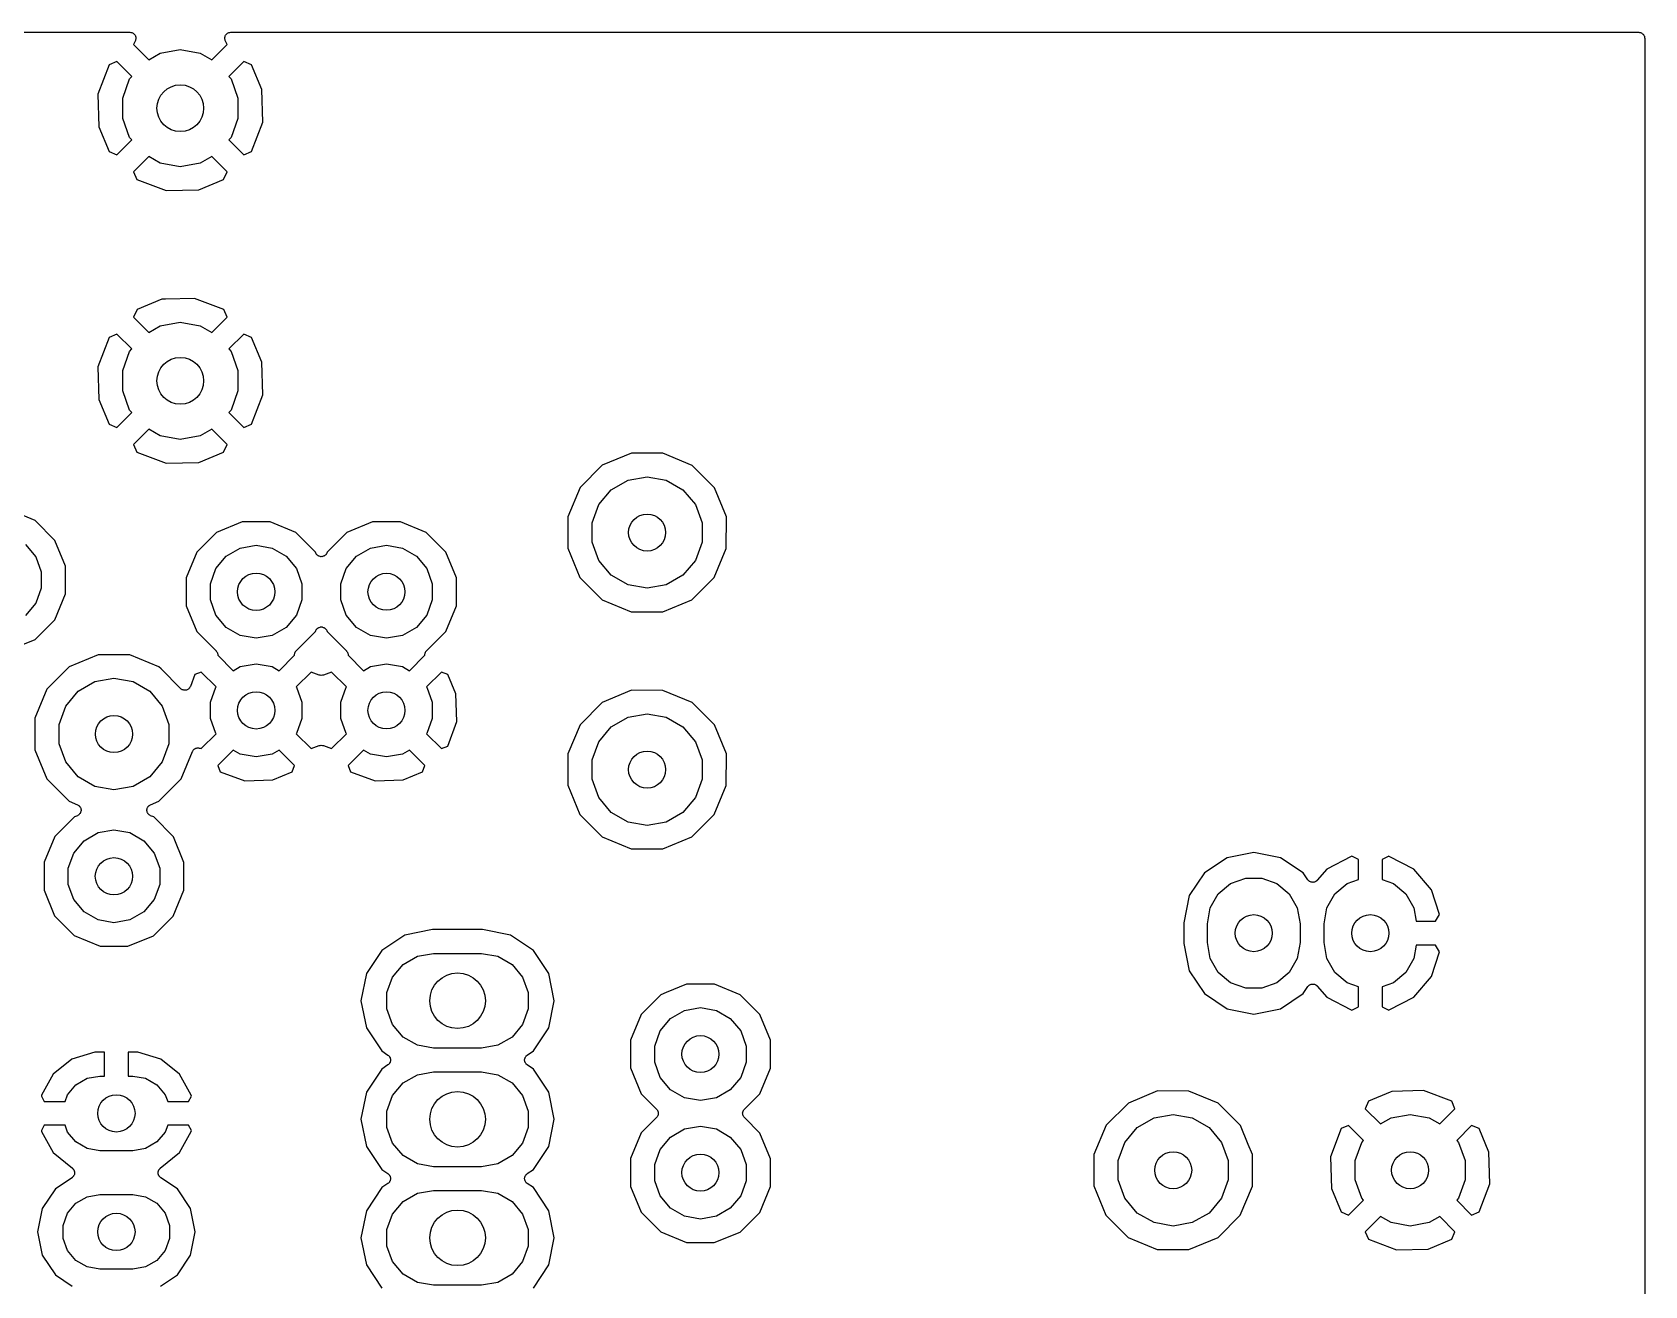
# Model space of a CAD drawing. Extents: x 74 to 224, y -146 to -46.
# Drawn here: x 138.33 to 172.9, y -123.84 to -96.98 of the extents above; entities that cross this region are included whole.
import ezdxf

# ---------------------------------------------------------------- set-up
doc = ezdxf.new("R2010")
doc.units = 0
doc.header["$MEASUREMENT"] = 0
doc.layers.add('BLACK', color=7, linetype='CONTINUOUS')

msp = doc.modelspace()

# ---------------------------------------------------------------- linework, layer by layer
at = {"layer": 'Black'}
for p, q in [((74.37, -96.976), (140.423, -96.976)), ((140.423, -96.976), (140.439, -96.9787)), ((140.439, -96.9787), (140.454, -96.9797)), ((140.454, -96.9797), (140.46, -96.9825)), ((140.46, -96.9825), (140.467, -96.9837)), ((140.467, -96.9837), (140.48, -96.9913)), ((140.48, -96.9913), (140.494, -96.9975)), ((140.494, -96.9975), (140.499, -97.0023)), ((140.499, -97.0023), (140.505, -97.0057)), ((140.505, -97.0057), (140.515, -97.0174)), ((140.515, -97.0174), (140.526, -97.028)), ((140.526, -97.028), (140.529, -97.0342)), ((140.529, -97.0342), (140.533, -97.0395)), ((140.533, -97.0395), (140.539, -97.0539)), ((140.539, -97.0539), (140.545, -97.0676)), ((140.543, -97.1394), (140.54, -97.1543)), ((140.549, -97.1251), (140.543, -97.1394)), ((140.545, -97.0676), (140.546, -97.0745)), ((140.546, -97.0745), (140.549, -97.0809)), ((140.549, -97.0809), (140.549, -97.0962)), ((140.549, -97.0962), (140.55, -97.1114)), ((140.55, -97.1114), (140.549, -97.1181)), ((140.549, -97.1181), (140.549, -97.1251)), ((142.457, -97.1114), (142.458, -97.0962)), ((142.458, -97.1181), (142.457, -97.1114)), ((142.458, -97.0809), (142.461, -97.0745)), ((142.458, -97.0962), (142.458, -97.0809)), ((142.458, -97.1251), (142.458, -97.1181)), ((142.463, -97.1394), (142.458, -97.1251)), ((142.461, -97.0676), (142.468, -97.0539)), ((142.461, -97.0745), (142.461, -97.0676)), ((142.467, -97.1543), (142.463, -97.1394)), ((142.468, -97.0539), (142.473, -97.0395)), ((142.473, -97.0395), (142.478, -97.0342)), ((142.478, -97.0342), (142.481, -97.028)), ((142.481, -97.028), (142.492, -97.0174)), ((142.492, -97.0174), (142.502, -97.0057)), ((142.502, -97.0057), (142.508, -97.0023)), ((142.508, -97.0023), (142.513, -96.9975)), ((142.513, -96.9975), (142.527, -96.9913)), ((142.527, -96.9913), (142.54, -96.9837)), ((142.54, -96.9837), (142.547, -96.9825)), ((142.547, -96.9825), (142.553, -96.9797)), ((142.553, -96.9797), (142.568, -96.9787)), ((142.568, -96.9787), (142.583, -96.976)), ((142.583, -96.976), (172.772, -96.976)), ((172.772, -96.976), (172.783, -96.9779)), ((172.783, -96.9779), (172.794, -96.9779)), ((172.794, -96.9779), (172.804, -96.9817)), ((172.804, -96.9817), (172.815, -96.9837)), ((172.815, -96.9837), (172.825, -96.9892)), ((172.825, -96.9892), (172.835, -96.993)), ((172.835, -96.993), (172.844, -97.0002)), ((172.844, -97.0002), (172.854, -97.0057)), ((172.854, -97.0057), (172.861, -97.0142)), ((172.861, -97.0142), (172.869, -97.0214)), ((172.869, -97.0214), (172.875, -97.031)), ((172.875, -97.031), (172.882, -97.0395)), ((172.882, -97.0395), (172.886, -97.0499)), ((172.886, -97.0499), (172.891, -97.0596)), ((172.891, -97.0596), (172.893, -97.0705)), ((172.893, -97.0705), (172.897, -97.0809)), ((172.897, -97.0809), (172.897, -97.0921)), ((172.897, -97.0921), (172.899, -97.103)), ((172.899, -97.103), (172.899, -145.467)), ((140.54, -97.1543), (140.501, -97.2414)), ((140.501, -97.2414), (140.827, -97.5669)), ((140.827, -97.5669), (141.074, -97.424)), ((141.074, -97.424), (141.503, -97.3483)), ((141.503, -97.3483), (141.932, -97.424)), ((141.932, -97.424), (142.18, -97.5669)), ((142.18, -97.5669), (142.506, -97.2414)), ((142.506, -97.2414), (142.467, -97.1543)), ((139.977, -97.6734), (139.737, -98.3005)), ((140.142, -97.6006), (139.977, -97.6734)), ((140.463, -97.9212), (140.142, -97.6006)), ((142.865, -97.6006), (142.544, -97.9212)), ((143.031, -97.6742), (142.865, -97.6006)), ((143.251, -98.2043), (143.031, -97.6742)), ((140.268, -98.385), (140.417, -97.9756)), ((140.417, -97.9756), (140.463, -97.9212)), ((142.544, -97.9212), (142.59, -97.9756)), ((142.59, -97.9756), (142.739, -98.385)), ((139.737, -98.3005), (139.756, -99.0013)), ((140.268, -98.8206), (140.268, -98.385)), ((142.739, -98.385), (142.739, -98.8206)), ((143.27, -98.9051), (143.251, -98.2043)), ((140.417, -99.23), (140.268, -98.8206)), ((142.739, -98.8206), (142.59, -99.23)), ((139.756, -99.0013), (139.975, -99.5314)), ((143.03, -99.5322), (143.27, -98.9051)), ((139.975, -99.5314), (140.142, -99.605)), ((140.142, -99.605), (140.463, -99.2844)), ((140.463, -99.2844), (140.417, -99.23)), ((142.59, -99.23), (142.544, -99.2844)), ((142.544, -99.2844), (142.865, -99.605)), ((142.865, -99.605), (143.03, -99.5322)), ((140.827, -99.6387), (140.501, -99.9642)), ((141.074, -99.7816), (140.827, -99.6387)), ((141.503, -99.8573), (141.074, -99.7816)), ((141.932, -99.7816), (141.503, -99.8573)), ((142.18, -99.6387), (141.932, -99.7816)), ((142.506, -99.9642), (142.18, -99.6387)), ((140.501, -99.9642), (140.574, -100.129)), ((140.574, -100.129), (141.201, -100.369)), ((141.902, -100.35), (142.432, -100.131)), ((142.432, -100.131), (142.506, -99.9642)), ((141.201, -100.369), (141.902, -100.35)), ((140.575, -102.917), (140.501, -103.083)), ((141.105, -102.697), (140.575, -102.917)), ((141.183, -102.695), (141.105, -102.697)), ((141.806, -102.678), (141.183, -102.695)), ((142.433, -102.919), (141.806, -102.678)), ((142.506, -103.083), (142.433, -102.919)), ((140.501, -103.083), (140.827, -103.409)), ((140.827, -103.409), (141.074, -103.266)), ((141.074, -103.266), (141.503, -103.19)), ((141.503, -103.19), (141.932, -103.266)), ((141.932, -103.266), (142.18, -103.409)), ((142.18, -103.409), (142.506, -103.083)), ((139.977, -103.515), (139.737, -104.143)), ((140.142, -103.443), (139.977, -103.515)), ((140.463, -103.763), (140.142, -103.443)), ((142.865, -103.443), (142.544, -103.763)), ((143.031, -103.516), (142.865, -103.443)), ((143.251, -104.046), (143.031, -103.516)), ((140.268, -104.227), (140.417, -103.818)), ((140.417, -103.818), (140.463, -103.763)), ((142.544, -103.763), (142.59, -103.818)), ((142.59, -103.818), (142.739, -104.227)), ((143.27, -104.747), (143.251, -104.046)), ((139.737, -104.143), (139.756, -104.843)), ((140.268, -104.663), (140.268, -104.227)), ((142.739, -104.227), (142.739, -104.663)), ((140.417, -105.072), (140.268, -104.663)), ((142.739, -104.663), (142.59, -105.072)), ((143.03, -105.374), (143.27, -104.747)), ((139.756, -104.843), (139.975, -105.373)), ((140.463, -105.126), (140.417, -105.072)), ((142.59, -105.072), (142.544, -105.126)), ((139.975, -105.373), (140.142, -105.447)), ((140.142, -105.447), (140.463, -105.126)), ((142.544, -105.126), (142.865, -105.447)), ((142.865, -105.447), (143.03, -105.374)), ((140.827, -105.481), (140.501, -105.806)), ((141.074, -105.624), (140.827, -105.481)), ((141.503, -105.699), (141.074, -105.624)), ((141.932, -105.624), (141.503, -105.699)), ((142.18, -105.481), (141.932, -105.624)), ((142.506, -105.806), (142.18, -105.481)), ((140.501, -105.806), (140.574, -105.971)), ((140.574, -105.971), (141.201, -106.211)), ((141.902, -106.192), (142.432, -105.973)), ((142.432, -105.973), (142.506, -105.806)), ((151.175, -105.997), (150.55, -106.255)), ((151.85, -105.998), (151.175, -105.997)), ((152.474, -106.257), (151.85, -105.998)), ((141.201, -106.211), (141.902, -106.192)), ((150.55, -106.255), (150.072, -106.733)), ((152.952, -106.735), (152.474, -106.257)), ((150.072, -106.733), (149.813, -107.357)), ((150.476, -107.098), (150.743, -106.78)), ((150.743, -106.78), (151.102, -106.573)), ((151.102, -106.573), (151.511, -106.501)), ((151.511, -106.501), (151.92, -106.573)), ((151.92, -106.573), (152.279, -106.78)), ((152.279, -106.78), (152.546, -107.098)), ((153.21, -107.36), (152.952, -106.735)), ((150.334, -107.488), (150.476, -107.098)), ((152.546, -107.098), (152.688, -107.488)), ((138.392, -107.441), (137.841, -107.212)), ((138.814, -107.863), (138.392, -107.441)), ((142.832, -107.466), (142.28, -107.693)), ((142.836, -107.466), (142.832, -107.466)), ((143.429, -107.466), (142.836, -107.466)), ((143.98, -107.695), (143.429, -107.466)), ((145.626, -107.466), (145.074, -107.693)), ((146.223, -107.466), (145.626, -107.466)), ((146.774, -107.695), (146.223, -107.466)), ((149.813, -107.357), (149.812, -108.032)), ((150.334, -107.904), (150.334, -107.488)), ((152.688, -107.488), (152.688, -107.904)), ((153.209, -108.035), (153.21, -107.36)), ((142.28, -107.693), (141.858, -108.115)), ((144.402, -108.117), (143.98, -107.695)), ((145.074, -107.693), (144.652, -108.115)), ((147.196, -108.117), (146.774, -107.695)), ((138.181, -107.949), (138.404, -108.214)), ((139.041, -108.415), (138.814, -107.863)), ((141.858, -108.115), (141.629, -108.666)), ((142.266, -108.468), (142.489, -108.203)), ((142.489, -108.203), (142.788, -108.03)), ((142.788, -108.03), (143.129, -107.97)), ((143.129, -107.97), (143.47, -108.03)), ((143.47, -108.03), (143.769, -108.203)), ((143.769, -108.203), (143.992, -108.468)), ((144.409, -108.135), (144.402, -108.117)), ((144.418, -108.149), (144.409, -108.135)), ((144.425, -108.164), (144.418, -108.149)), ((144.43, -108.168), (144.425, -108.164)), ((144.433, -108.172), (144.43, -108.168)), ((144.446, -108.182), (144.433, -108.172)), ((144.458, -108.194), (144.446, -108.182)), ((144.463, -108.196), (144.458, -108.194)), ((144.468, -108.199), (144.463, -108.196)), ((144.483, -108.204), (144.468, -108.199)), ((144.499, -108.211), (144.483, -108.204)), ((144.569, -108.204), (144.554, -108.211)), ((144.585, -108.199), (144.569, -108.204)), ((144.589, -108.196), (144.585, -108.199)), ((144.594, -108.194), (144.589, -108.196)), ((144.607, -108.183), (144.594, -108.194)), ((144.62, -108.172), (144.607, -108.183)), ((144.623, -108.168), (144.62, -108.172)), ((144.627, -108.164), (144.623, -108.168)), ((144.635, -108.149), (144.627, -108.164)), ((144.644, -108.135), (144.635, -108.149)), ((144.652, -108.115), (144.644, -108.135)), ((145.06, -108.468), (145.283, -108.203)), ((145.283, -108.203), (145.582, -108.03)), ((145.582, -108.03), (145.923, -107.97)), ((145.923, -107.97), (146.264, -108.03)), ((146.264, -108.03), (146.563, -108.203)), ((146.563, -108.203), (146.786, -108.468)), ((147.423, -108.669), (147.196, -108.117)), ((149.812, -108.032), (150.07, -108.657)), ((150.476, -108.294), (150.334, -107.904)), ((152.688, -107.904), (152.546, -108.294)), ((152.95, -108.659), (153.209, -108.035)), ((138.404, -108.214), (138.522, -108.539)), ((138.522, -108.539), (138.522, -108.885)), ((139.041, -109.012), (139.041, -108.415)), ((142.148, -108.793), (142.266, -108.468)), ((143.992, -108.468), (144.11, -108.793)), ((144.504, -108.211), (144.499, -108.211)), ((144.51, -108.213), (144.504, -108.211)), ((144.526, -108.212), (144.51, -108.213)), ((144.543, -108.213), (144.526, -108.212)), ((144.548, -108.211), (144.543, -108.213)), ((144.554, -108.211), (144.548, -108.211)), ((144.942, -108.793), (145.06, -108.468)), ((146.786, -108.468), (146.904, -108.793)), ((150.743, -108.612), (150.476, -108.294)), ((152.546, -108.294), (152.279, -108.612)), ((138.522, -108.885), (138.404, -109.21)), ((141.629, -108.666), (141.629, -109.263)), ((142.148, -109.139), (142.148, -108.793)), ((144.11, -108.793), (144.11, -109.139)), ((144.942, -109.139), (144.942, -108.793)), ((146.904, -108.793), (146.904, -109.139)), ((147.423, -109.266), (147.423, -108.669)), ((150.07, -108.657), (150.548, -109.135)), ((151.102, -108.819), (150.743, -108.612)), ((151.511, -108.891), (151.102, -108.819)), ((151.92, -108.819), (151.511, -108.891)), ((152.279, -108.612), (151.92, -108.819)), ((152.472, -109.137), (152.95, -108.659)), ((138.404, -109.21), (138.181, -109.475)), ((138.812, -109.563), (139.041, -109.012)), ((142.266, -109.464), (142.148, -109.139)), ((144.11, -109.139), (143.992, -109.464)), ((145.06, -109.464), (144.942, -109.139)), ((146.904, -109.139), (146.786, -109.464)), ((150.548, -109.135), (151.172, -109.394)), ((151.847, -109.395), (152.472, -109.137)), ((138.39, -109.985), (138.812, -109.563)), ((141.629, -109.263), (141.856, -109.815)), ((142.489, -109.729), (142.266, -109.464)), ((143.992, -109.464), (143.769, -109.729)), ((145.283, -109.729), (145.06, -109.464)), ((146.786, -109.464), (146.563, -109.729)), ((147.194, -109.817), (147.423, -109.266)), ((151.172, -109.394), (151.847, -109.395)), ((141.856, -109.815), (142.267, -110.226)), ((142.788, -109.902), (142.489, -109.729)), ((143.129, -109.962), (142.788, -109.902)), ((143.47, -109.902), (143.129, -109.962)), ((143.769, -109.729), (143.47, -109.902)), ((143.991, -110.226), (144.4, -109.817)), ((144.4, -109.817), (144.408, -109.797)), ((144.408, -109.797), (144.417, -109.783)), ((144.417, -109.783), (144.425, -109.768)), ((144.425, -109.768), (144.429, -109.764)), ((144.429, -109.764), (144.432, -109.76)), ((144.432, -109.76), (144.445, -109.749)), ((144.445, -109.749), (144.458, -109.738)), ((144.458, -109.738), (144.463, -109.736)), ((144.463, -109.736), (144.467, -109.733)), ((144.467, -109.733), (144.483, -109.728)), ((144.483, -109.728), (144.498, -109.721)), ((144.498, -109.721), (144.504, -109.721)), ((144.504, -109.721), (144.509, -109.719)), ((144.509, -109.719), (144.526, -109.72)), ((144.526, -109.72), (144.542, -109.719)), ((144.542, -109.719), (144.548, -109.721)), ((144.548, -109.721), (144.553, -109.721)), ((144.553, -109.721), (144.569, -109.728)), ((144.569, -109.728), (144.584, -109.733)), ((144.584, -109.733), (144.589, -109.736)), ((144.589, -109.736), (144.594, -109.738)), ((144.594, -109.738), (144.606, -109.75)), ((144.606, -109.75), (144.619, -109.76)), ((144.619, -109.76), (144.622, -109.764)), ((144.622, -109.764), (144.627, -109.768)), ((144.627, -109.768), (144.634, -109.783)), ((144.634, -109.783), (144.643, -109.797)), ((144.643, -109.797), (144.65, -109.815)), ((144.65, -109.815), (145.061, -110.226)), ((145.582, -109.902), (145.283, -109.729)), ((145.923, -109.962), (145.582, -109.902)), ((146.264, -109.902), (145.923, -109.962)), ((146.563, -109.729), (146.264, -109.902)), ((146.785, -110.226), (147.194, -109.817)), ((137.838, -110.212), (138.39, -109.985)), ((142.267, -110.226), (142.271, -110.231)), ((142.271, -110.231), (142.275, -110.235)), ((142.275, -110.235), (142.283, -110.249)), ((142.283, -110.249), (142.293, -110.263)), ((142.293, -110.263), (142.294, -110.268)), ((142.294, -110.268), (142.297, -110.273)), ((142.297, -110.273), (142.3, -110.289)), ((143.958, -110.289), (143.961, -110.272)), ((143.961, -110.272), (143.964, -110.267)), ((143.964, -110.267), (143.965, -110.262)), ((143.965, -110.262), (143.975, -110.248)), ((143.975, -110.248), (143.983, -110.234)), ((143.983, -110.234), (143.987, -110.23)), ((143.987, -110.23), (143.991, -110.226)), ((145.061, -110.226), (145.065, -110.231)), ((145.065, -110.231), (145.069, -110.235)), ((145.069, -110.235), (145.077, -110.249)), ((145.077, -110.249), (145.087, -110.263)), ((145.087, -110.263), (145.088, -110.268)), ((145.088, -110.268), (145.091, -110.273)), ((145.091, -110.273), (145.094, -110.289)), ((146.752, -110.289), (146.755, -110.272)), ((146.755, -110.272), (146.758, -110.267)), ((146.758, -110.267), (146.759, -110.262)), ((146.759, -110.262), (146.769, -110.248)), ((146.769, -110.248), (146.777, -110.234)), ((146.777, -110.234), (146.781, -110.23)), ((146.781, -110.23), (146.785, -110.226)), ((139.12, -110.573), (138.642, -111.051)), ((139.745, -110.315), (139.12, -110.573)), ((140.17, -110.315), (139.745, -110.315)), ((140.42, -110.316), (140.17, -110.315)), ((141.044, -110.575), (140.42, -110.316)), ((141.089, -110.62), (141.044, -110.575)), ((141.509, -111.041), (141.089, -110.62)), ((142.3, -110.289), (142.304, -110.305)), ((142.304, -110.305), (142.304, -110.311)), ((142.304, -110.311), (142.305, -110.316)), ((142.305, -110.316), (142.304, -110.321)), ((142.304, -110.321), (142.639, -110.656)), ((142.639, -110.656), (142.788, -110.57)), ((142.788, -110.57), (143.129, -110.51)), ((143.129, -110.51), (143.47, -110.57)), ((143.47, -110.57), (143.619, -110.656)), ((143.619, -110.656), (143.954, -110.322)), ((143.953, -110.316), (143.954, -110.31)), ((143.954, -110.322), (143.953, -110.316)), ((143.954, -110.304), (143.958, -110.289)), ((143.954, -110.31), (143.954, -110.304)), ((145.094, -110.289), (145.098, -110.305)), ((145.098, -110.305), (145.098, -110.311)), ((145.098, -110.311), (145.099, -110.316)), ((145.099, -110.316), (145.098, -110.321)), ((145.098, -110.321), (145.433, -110.656)), ((145.433, -110.656), (145.582, -110.57)), ((145.582, -110.57), (145.923, -110.51)), ((145.923, -110.51), (146.264, -110.57)), ((146.264, -110.57), (146.413, -110.656)), ((146.413, -110.656), (146.748, -110.322)), ((146.747, -110.316), (146.748, -110.31)), ((146.748, -110.322), (146.747, -110.316)), ((146.748, -110.304), (146.752, -110.289)), ((146.748, -110.31), (146.748, -110.304)), ((139.313, -111.098), (139.672, -110.891)), ((139.672, -110.891), (140.081, -110.819)), ((140.081, -110.819), (140.49, -110.891)), ((140.49, -110.891), (140.849, -111.098)), ((141.815, -110.735), (141.718, -110.995)), ((141.95, -110.686), (141.815, -110.735)), ((142.269, -111.005), (141.95, -110.686)), ((144.308, -110.686), (143.989, -111.005)), ((144.482, -110.75), (144.308, -110.686)), ((144.483, -110.75), (144.482, -110.75)), ((144.504, -110.754), (144.483, -110.75)), ((144.483, -110.75), (144.483, -110.75)), ((144.526, -110.758), (144.504, -110.754)), ((144.548, -110.754), (144.526, -110.758)), ((144.526, -110.758), (144.526, -110.758)), ((144.526, -110.758), (144.526, -110.758)), ((144.569, -110.75), (144.548, -110.754)), ((144.57, -110.75), (144.569, -110.75)), ((144.569, -110.75), (144.569, -110.75)), ((144.744, -110.686), (144.57, -110.75)), ((145.063, -111.005), (144.744, -110.686)), ((147.102, -110.686), (146.783, -111.005)), ((147.24, -110.736), (147.102, -110.686)), ((147.411, -111.149), (147.24, -110.736)), ((138.642, -111.051), (138.383, -111.675)), ((139.046, -111.416), (139.313, -111.098)), ((140.849, -111.098), (141.116, -111.416)), ((141.523, -111.05), (141.509, -111.041)), ((141.535, -111.061), (141.523, -111.05)), ((141.541, -111.063), (141.535, -111.061)), ((141.546, -111.066), (141.541, -111.063)), ((141.561, -111.07), (141.546, -111.066)), ((141.577, -111.076), (141.561, -111.07)), ((141.582, -111.076), (141.577, -111.076)), ((141.588, -111.077), (141.582, -111.076)), ((141.604, -111.076), (141.588, -111.077)), ((141.621, -111.076), (141.604, -111.076)), ((141.626, -111.074), (141.621, -111.076)), ((141.632, -111.074), (141.626, -111.074)), ((141.647, -111.067), (141.632, -111.074)), ((141.662, -111.061), (141.647, -111.067)), ((141.667, -111.058), (141.662, -111.061)), ((141.672, -111.055), (141.667, -111.058)), ((141.684, -111.044), (141.672, -111.055)), ((141.696, -111.033), (141.684, -111.044)), ((141.699, -111.028), (141.696, -111.033)), ((141.703, -111.024), (141.699, -111.028)), ((141.71, -111.009), (141.703, -111.024)), ((141.718, -110.995), (141.71, -111.009)), ((142.148, -111.333), (142.266, -111.008)), ((142.266, -111.008), (142.269, -111.005)), ((143.989, -111.005), (143.992, -111.008)), ((143.992, -111.008), (144.11, -111.333)), ((144.942, -111.333), (145.06, -111.008)), ((145.06, -111.008), (145.063, -111.005)), ((146.783, -111.005), (146.786, -111.008)), ((146.786, -111.008), (146.904, -111.333)), ((147.433, -111.748), (147.411, -111.149)), ((151.175, -111.077), (150.55, -111.335)), ((151.85, -111.078), (151.175, -111.077)), ((152.474, -111.337), (151.85, -111.078)), ((138.904, -111.806), (139.046, -111.416)), ((141.116, -111.416), (141.258, -111.806)), ((142.148, -111.679), (142.148, -111.333)), ((144.11, -111.333), (144.11, -111.679)), ((144.942, -111.679), (144.942, -111.333)), ((146.904, -111.333), (146.904, -111.679)), ((150.55, -111.335), (150.072, -111.813)), ((150.743, -111.86), (151.102, -111.653)), ((151.102, -111.653), (151.511, -111.581)), ((151.511, -111.581), (151.92, -111.653)), ((151.92, -111.653), (152.279, -111.86)), ((152.952, -111.815), (152.474, -111.337)), ((138.383, -111.675), (138.382, -112.35)), ((138.904, -112.222), (138.904, -111.806)), ((141.258, -111.806), (141.258, -112.222)), ((141.95, -112.326), (142.269, -112.007)), ((142.266, -112.004), (142.148, -111.679)), ((142.269, -112.007), (142.266, -112.004)), ((143.992, -112.004), (143.989, -112.007)), ((143.989, -112.007), (144.308, -112.326)), ((144.11, -111.679), (143.992, -112.004)), ((144.744, -112.326), (145.063, -112.007)), ((145.06, -112.004), (144.942, -111.679)), ((145.063, -112.007), (145.06, -112.004)), ((146.786, -112.004), (146.783, -112.007)), ((146.783, -112.007), (147.102, -112.326)), ((146.904, -111.679), (146.786, -112.004)), ((147.237, -112.277), (147.433, -111.748)), ((150.072, -111.813), (149.813, -112.437)), ((150.476, -112.178), (150.743, -111.86)), ((152.279, -111.86), (152.546, -112.178)), ((153.21, -112.44), (152.952, -111.815)), ((138.382, -112.35), (138.64, -112.975)), ((139.046, -112.612), (138.904, -112.222)), ((141.258, -112.222), (141.116, -112.612)), ((141.781, -112.362), (141.789, -112.351)), ((141.789, -112.351), (141.795, -112.346)), ((141.795, -112.346), (141.801, -112.339)), ((141.801, -112.339), (141.813, -112.332)), ((141.813, -112.332), (141.824, -112.324)), ((141.824, -112.324), (141.832, -112.321)), ((141.832, -112.321), (141.839, -112.317)), ((141.839, -112.317), (141.853, -112.315)), ((141.853, -112.315), (141.866, -112.311)), ((141.866, -112.311), (141.874, -112.311)), ((141.874, -112.311), (141.883, -112.31)), ((141.883, -112.31), (141.896, -112.312)), ((141.896, -112.312), (141.91, -112.313)), ((141.91, -112.313), (141.918, -112.316)), ((141.918, -112.316), (141.926, -112.317)), ((141.926, -112.317), (141.95, -112.326)), ((144.308, -112.326), (144.482, -112.262)), ((144.482, -112.262), (144.483, -112.262)), ((144.483, -112.262), (144.504, -112.258)), ((144.483, -112.262), (144.483, -112.262)), ((144.504, -112.258), (144.526, -112.254)), ((144.526, -112.254), (144.526, -112.254)), ((144.526, -112.254), (144.526, -112.254)), ((144.526, -112.254), (144.548, -112.258)), ((144.548, -112.258), (144.569, -112.262)), ((144.569, -112.262), (144.569, -112.262)), ((144.569, -112.262), (144.57, -112.262)), ((144.57, -112.262), (144.744, -112.326)), ((147.102, -112.326), (147.237, -112.277)), ((150.334, -112.568), (150.476, -112.178)), ((152.546, -112.178), (152.688, -112.568)), ((139.313, -112.93), (139.046, -112.612)), ((141.116, -112.612), (140.849, -112.93)), ((141.52, -112.977), (141.765, -112.388)), ((141.765, -112.388), (141.77, -112.381)), ((141.77, -112.381), (141.772, -112.373)), ((141.772, -112.373), (141.781, -112.362)), ((142.639, -112.356), (142.309, -112.685)), ((142.309, -112.685), (142.358, -112.82)), ((142.788, -112.442), (142.639, -112.356)), ((143.129, -112.502), (142.788, -112.442)), ((143.47, -112.442), (143.129, -112.502)), ((143.619, -112.356), (143.47, -112.442)), ((143.949, -112.685), (143.619, -112.356)), ((143.899, -112.823), (143.949, -112.685)), ((145.433, -112.356), (145.103, -112.685)), ((145.103, -112.685), (145.152, -112.82)), ((145.582, -112.442), (145.433, -112.356)), ((145.923, -112.502), (145.582, -112.442)), ((146.264, -112.442), (145.923, -112.502)), ((146.413, -112.356), (146.264, -112.442)), ((146.743, -112.685), (146.413, -112.356)), ((146.693, -112.823), (146.743, -112.685)), ((149.813, -112.437), (149.812, -113.112)), ((150.334, -112.984), (150.334, -112.568)), ((152.688, -112.568), (152.688, -112.984)), ((153.209, -113.115), (153.21, -112.44)), ((138.64, -112.975), (139.118, -113.453)), ((139.672, -113.137), (139.313, -112.93)), ((140.849, -112.93), (140.49, -113.137)), ((141.042, -113.455), (141.52, -112.977)), ((142.358, -112.82), (142.887, -113.016)), ((142.887, -113.016), (143.486, -112.994)), ((143.486, -112.994), (143.899, -112.823)), ((145.152, -112.82), (145.681, -113.016)), ((145.681, -113.016), (146.28, -112.994)), ((146.28, -112.994), (146.693, -112.823)), ((150.476, -113.374), (150.334, -112.984)), ((152.688, -112.984), (152.546, -113.374)), ((140.081, -113.209), (139.672, -113.137)), ((140.49, -113.137), (140.081, -113.209)), ((149.812, -113.112), (150.07, -113.737)), ((150.743, -113.692), (150.476, -113.374)), ((152.546, -113.374), (152.279, -113.692)), ((152.95, -113.739), (153.209, -113.115)), ((139.118, -113.453), (139.298, -113.528)), ((139.298, -113.528), (139.312, -113.537)), ((139.312, -113.537), (139.326, -113.545)), ((139.326, -113.545), (139.33, -113.549)), ((139.33, -113.549), (139.335, -113.552)), ((139.335, -113.552), (139.345, -113.565)), ((139.345, -113.726), (139.335, -113.739)), ((139.345, -113.565), (139.356, -113.577)), ((139.356, -113.714), (139.345, -113.726)), ((139.356, -113.577), (139.358, -113.582)), ((139.358, -113.708), (139.356, -113.714)), ((139.358, -113.582), (139.362, -113.587)), ((139.361, -113.704), (139.358, -113.708)), ((139.366, -113.688), (139.361, -113.704)), ((139.362, -113.587), (139.367, -113.603)), ((139.373, -113.673), (139.366, -113.688)), ((139.367, -113.603), (139.373, -113.618)), ((139.373, -113.618), (139.373, -113.623)), ((139.373, -113.623), (139.375, -113.629)), ((139.375, -113.662), (139.373, -113.667)), ((139.373, -113.667), (139.373, -113.673)), ((139.375, -113.629), (139.374, -113.645)), ((139.374, -113.645), (139.375, -113.662)), ((140.787, -113.629), (140.789, -113.624)), ((140.788, -113.645), (140.787, -113.629)), ((140.787, -113.662), (140.788, -113.645)), ((140.789, -113.667), (140.787, -113.662)), ((140.789, -113.618), (140.795, -113.603)), ((140.789, -113.624), (140.789, -113.618)), ((140.789, -113.673), (140.789, -113.667)), ((140.795, -113.688), (140.789, -113.673)), ((140.795, -113.603), (140.8, -113.587)), ((140.8, -113.704), (140.795, -113.688)), ((140.8, -113.587), (140.804, -113.582)), ((140.804, -113.709), (140.8, -113.704)), ((140.804, -113.582), (140.806, -113.577)), ((140.806, -113.714), (140.804, -113.709)), ((140.806, -113.577), (140.817, -113.565)), ((140.817, -113.726), (140.806, -113.714)), ((140.817, -113.565), (140.827, -113.552)), ((140.827, -113.739), (140.817, -113.726)), ((140.827, -113.552), (140.832, -113.549)), ((140.832, -113.549), (140.836, -113.545)), ((140.836, -113.545), (140.85, -113.537)), ((140.85, -113.537), (140.864, -113.528)), ((140.864, -113.528), (141.042, -113.455)), ((151.102, -113.899), (150.743, -113.692)), ((152.279, -113.692), (151.92, -113.899)), ((139.232, -113.789), (138.81, -114.211)), ((139.297, -113.763), (139.232, -113.789)), ((139.311, -113.754), (139.297, -113.763)), ((139.326, -113.746), (139.311, -113.754)), ((139.33, -113.742), (139.326, -113.746)), ((139.335, -113.739), (139.33, -113.742)), ((139.74, -114.126), (140.081, -114.066)), ((140.081, -114.066), (140.422, -114.126)), ((140.832, -113.742), (140.827, -113.739)), ((140.836, -113.746), (140.832, -113.742)), ((140.85, -113.754), (140.836, -113.746)), ((140.864, -113.763), (140.85, -113.754)), ((140.932, -113.791), (140.864, -113.763)), ((141.354, -114.213), (140.932, -113.791)), ((150.07, -113.737), (150.548, -114.215)), ((151.511, -113.971), (151.102, -113.899)), ((151.92, -113.899), (151.511, -113.971)), ((152.472, -114.217), (152.95, -113.739)), ((138.81, -114.211), (138.581, -114.762)), ((139.218, -114.564), (139.441, -114.299)), ((139.441, -114.299), (139.74, -114.126)), ((140.422, -114.126), (140.721, -114.299)), ((140.721, -114.299), (140.944, -114.564)), ((141.581, -114.765), (141.354, -114.213)), ((150.548, -114.215), (151.172, -114.474)), ((151.847, -114.475), (152.472, -114.217)), ((138.581, -114.762), (138.581, -115.359)), ((139.1, -114.889), (139.218, -114.564)), ((140.944, -114.564), (141.062, -114.889)), ((141.581, -115.362), (141.581, -114.765)), ((151.172, -114.474), (151.847, -114.475)), ((163.943, -114.663), (163.457, -114.988)), ((164.516, -114.549), (163.943, -114.663)), ((165.089, -114.663), (164.516, -114.549)), ((165.575, -114.988), (165.089, -114.663)), ((166.608, -114.636), (166.081, -114.907)), ((166.62, -114.633), (166.608, -114.636)), ((166.762, -114.7), (166.62, -114.633)), ((166.762, -115.131), (166.762, -114.7)), ((167.411, -114.633), (167.27, -114.7)), ((167.27, -114.7), (167.27, -115.131)), ((167.423, -114.636), (167.411, -114.633)), ((167.951, -114.907), (167.423, -114.636)), ((139.1, -115.235), (139.1, -114.889)), ((141.062, -114.889), (141.062, -115.235)), ((163.457, -114.988), (163.132, -115.474)), ((164.02, -115.219), (164.344, -115.101)), ((164.344, -115.101), (164.688, -115.101)), ((164.688, -115.101), (165.012, -115.219)), ((165.674, -115.137), (165.575, -114.988)), ((166.081, -114.907), (165.877, -115.148)), ((168.33, -115.355), (167.951, -114.907)), ((138.581, -115.359), (138.808, -115.911)), ((139.218, -115.56), (139.1, -115.235)), ((141.062, -115.235), (140.944, -115.56)), ((141.352, -115.913), (141.581, -115.362)), ((163.583, -115.739), (163.756, -115.44)), ((163.756, -115.44), (164.02, -115.219)), ((165.012, -115.219), (165.276, -115.44)), ((165.276, -115.44), (165.448, -115.739)), ((165.679, -115.142), (165.674, -115.137)), ((165.682, -115.147), (165.679, -115.142)), ((165.694, -115.157), (165.682, -115.147)), ((165.705, -115.169), (165.694, -115.157)), ((165.711, -115.172), (165.705, -115.169)), ((165.716, -115.176), (165.711, -115.172)), ((165.73, -115.181), (165.716, -115.176)), ((165.744, -115.188), (165.73, -115.181)), ((165.751, -115.189), (165.744, -115.188)), ((165.757, -115.191), (165.751, -115.189)), ((165.773, -115.191), (165.757, -115.191)), ((165.788, -115.193), (165.773, -115.191)), ((165.795, -115.191), (165.788, -115.193)), ((165.801, -115.191), (165.795, -115.191)), ((165.816, -115.186), (165.801, -115.191)), ((165.831, -115.182), (165.816, -115.186)), ((165.837, -115.179), (165.831, -115.182)), ((165.843, -115.176), (165.837, -115.179)), ((165.855, -115.167), (165.843, -115.176)), ((165.868, -115.158), (165.855, -115.167)), ((165.872, -115.152), (165.868, -115.158)), ((165.877, -115.148), (165.872, -115.152)), ((166.083, -115.739), (166.256, -115.44)), ((166.256, -115.44), (166.52, -115.219)), ((166.52, -115.219), (166.762, -115.131)), ((167.27, -115.131), (167.512, -115.219)), ((167.512, -115.219), (167.776, -115.44)), ((167.776, -115.44), (167.948, -115.739)), ((168.499, -115.883), (168.33, -115.355)), ((139.441, -115.825), (139.218, -115.56)), ((140.944, -115.56), (140.721, -115.825)), ((163.132, -115.474), (163.016, -116.06)), ((163.524, -116.078), (163.583, -115.739)), ((165.448, -115.739), (165.508, -116.078)), ((166.024, -116.078), (166.083, -115.739)), ((167.948, -115.739), (167.999, -116.027)), ((138.808, -115.911), (139.23, -116.333)), ((139.74, -115.998), (139.441, -115.825)), ((140.081, -116.058), (139.74, -115.998)), ((140.422, -115.998), (140.081, -116.058)), ((140.721, -115.825), (140.422, -115.998)), ((140.93, -116.335), (141.352, -115.913)), ((163.016, -116.06), (163.016, -116.503)), ((163.524, -116.484), (163.524, -116.078)), ((165.508, -116.078), (165.508, -116.484)), ((166.024, -116.484), (166.024, -116.078)), ((167.999, -116.027), (168.414, -116.027)), ((168.414, -116.027), (168.499, -115.883)), ((139.23, -116.333), (139.781, -116.562)), ((140.378, -116.562), (140.93, -116.335)), ((146.314, -116.323), (145.821, -116.653)), ((146.909, -116.205), (146.314, -116.323)), ((147.07, -116.205), (146.909, -116.205)), ((147.985, -116.205), (147.07, -116.205)), ((148.58, -116.323), (147.985, -116.205)), ((149.073, -116.653), (148.58, -116.323)), ((163.583, -116.824), (163.524, -116.484)), ((165.508, -116.484), (165.448, -116.824)), ((166.083, -116.824), (166.024, -116.484)), ((139.781, -116.562), (140.378, -116.562)), ((145.766, -116.735), (145.491, -117.147)), ((145.821, -116.653), (145.766, -116.735)), ((145.766, -116.735), (145.766, -116.735)), ((146.28, -116.951), (146.586, -116.774)), ((146.586, -116.774), (146.933, -116.713)), ((146.933, -116.713), (147.961, -116.713)), ((147.961, -116.713), (148.308, -116.774)), ((148.308, -116.774), (148.614, -116.951)), ((149.403, -117.147), (149.073, -116.653)), ((163.016, -116.503), (163.132, -117.089)), ((163.756, -117.122), (163.583, -116.824)), ((165.448, -116.824), (165.276, -117.122)), ((166.256, -117.122), (166.083, -116.824)), ((167.948, -116.824), (167.776, -117.122)), ((167.999, -116.535), (167.948, -116.824)), ((168.414, -116.535), (167.999, -116.535)), ((168.33, -117.208), (168.499, -116.679)), ((168.499, -116.679), (168.414, -116.535)), ((145.491, -117.147), (145.375, -117.729)), ((146.053, -117.221), (146.28, -116.951)), ((148.614, -116.951), (148.841, -117.221)), ((149.519, -117.729), (149.403, -117.147)), ((163.132, -117.089), (163.457, -117.574)), ((164.02, -117.343), (163.756, -117.122)), ((165.276, -117.122), (165.012, -117.343)), ((166.52, -117.343), (166.256, -117.122)), ((167.776, -117.122), (167.512, -117.343)), ((145.933, -117.553), (146.053, -117.221)), ((148.841, -117.221), (148.961, -117.553)), ((152.357, -117.372), (151.921, -117.552)), ((152.954, -117.372), (152.357, -117.372)), ((153.505, -117.601), (152.954, -117.372)), ((164.344, -117.461), (164.02, -117.343)), ((164.688, -117.461), (164.344, -117.461)), ((165.012, -117.343), (164.688, -117.461)), ((165.575, -117.574), (165.674, -117.426)), ((165.674, -117.426), (165.679, -117.421)), ((165.679, -117.421), (165.682, -117.415)), ((165.682, -117.415), (165.694, -117.405)), ((165.694, -117.405), (165.705, -117.394)), ((165.705, -117.394), (165.711, -117.391)), ((165.711, -117.391), (165.716, -117.387)), ((165.716, -117.387), (165.73, -117.381)), ((165.73, -117.381), (165.744, -117.374)), ((165.744, -117.374), (165.751, -117.374)), ((165.751, -117.374), (165.757, -117.371)), ((165.757, -117.371), (165.773, -117.371)), ((165.773, -117.371), (165.788, -117.37)), ((165.788, -117.37), (165.795, -117.371)), ((165.795, -117.371), (165.801, -117.371)), ((165.801, -117.371), (165.816, -117.376)), ((165.816, -117.376), (165.831, -117.38)), ((165.831, -117.38), (165.837, -117.384)), ((165.837, -117.384), (165.843, -117.386)), ((165.843, -117.386), (165.855, -117.396)), ((165.855, -117.396), (165.868, -117.404)), ((165.868, -117.404), (165.872, -117.41)), ((165.872, -117.41), (165.877, -117.414)), ((165.877, -117.414), (166.081, -117.655)), ((166.762, -117.432), (166.52, -117.343)), ((166.762, -117.862), (166.762, -117.432)), ((167.512, -117.343), (167.27, -117.432)), ((167.27, -117.432), (167.27, -117.862)), ((167.951, -117.655), (168.33, -117.208)), ((145.375, -117.729), (145.491, -118.311)), ((145.933, -117.905), (145.933, -117.553)), ((148.961, -117.553), (148.961, -117.905)), ((149.403, -118.311), (149.519, -117.729)), ((151.805, -117.599), (151.383, -118.021)), ((151.921, -117.552), (151.805, -117.599)), ((152.313, -117.936), (152.654, -117.876)), ((152.654, -117.876), (152.995, -117.936)), ((153.927, -118.023), (153.505, -117.601)), ((163.457, -117.574), (163.943, -117.899)), ((165.089, -117.899), (165.575, -117.574)), ((166.081, -117.655), (166.608, -117.927)), ((166.62, -117.929), (166.762, -117.862)), ((167.27, -117.862), (167.411, -117.929)), ((167.423, -117.927), (167.951, -117.655)), ((146.053, -118.237), (145.933, -117.905)), ((148.961, -117.905), (148.841, -118.237)), ((151.383, -118.021), (151.154, -118.572)), ((151.791, -118.374), (152.014, -118.109)), ((152.014, -118.109), (152.313, -117.936)), ((152.995, -117.936), (153.294, -118.109)), ((153.294, -118.109), (153.517, -118.374)), ((154.154, -118.575), (153.927, -118.023)), ((163.943, -117.899), (164.516, -118.013)), ((164.516, -118.013), (165.089, -117.899)), ((166.608, -117.927), (166.62, -117.929)), ((167.411, -117.929), (167.423, -117.927)), ((145.491, -118.311), (145.821, -118.805)), ((146.28, -118.507), (146.053, -118.237)), ((146.586, -118.684), (146.28, -118.507)), ((148.614, -118.507), (148.308, -118.684)), ((148.841, -118.237), (148.614, -118.507)), ((149.073, -118.805), (149.403, -118.311)), ((151.154, -118.572), (151.154, -119.169)), ((151.673, -118.699), (151.791, -118.374)), ((153.517, -118.374), (153.635, -118.699)), ((154.154, -119.172), (154.154, -118.575)), ((139.673, -118.834), (139.175, -118.98)), ((139.878, -118.834), (139.673, -118.834)), ((139.878, -119.342), (139.878, -118.834)), ((140.403, -118.834), (140.386, -118.834)), ((140.386, -118.834), (140.386, -119.342)), ((140.591, -118.834), (140.403, -118.834)), ((141.088, -118.98), (140.591, -118.834)), ((145.821, -118.805), (145.953, -118.893)), ((145.953, -118.893), (145.963, -118.903)), ((145.963, -118.903), (145.975, -118.911)), ((145.975, -118.911), (145.979, -118.918)), ((145.979, -118.918), (145.985, -118.924)), ((146.933, -118.745), (146.586, -118.684)), ((147.961, -118.745), (146.933, -118.745)), ((148.308, -118.684), (147.961, -118.745)), ((148.909, -118.924), (148.915, -118.918)), ((148.915, -118.918), (148.919, -118.911)), ((148.919, -118.911), (148.931, -118.903)), ((148.931, -118.903), (148.941, -118.893)), ((148.941, -118.893), (149.073, -118.805)), ((151.673, -119.045), (151.673, -118.699)), ((153.635, -118.699), (153.635, -119.045)), ((139.175, -118.98), (138.777, -119.3)), ((141.487, -119.3), (141.088, -118.98)), ((145.821, -119.193), (145.491, -119.687)), ((145.953, -119.105), (145.821, -119.193)), ((145.963, -119.095), (145.953, -119.105)), ((145.975, -119.087), (145.963, -119.095)), ((145.979, -119.08), (145.975, -119.087)), ((145.985, -119.074), (145.979, -119.08)), ((145.985, -118.924), (145.991, -118.936)), ((145.991, -119.062), (145.985, -119.074)), ((145.991, -118.936), (145.999, -118.948)), ((145.999, -119.05), (145.991, -119.062)), ((145.999, -118.948), (146.001, -118.956)), ((146.001, -119.042), (145.999, -119.05)), ((146.001, -118.956), (146.005, -118.963)), ((146.005, -119.035), (146.001, -119.042)), ((146.005, -118.963), (146.006, -118.977)), ((146.006, -119.021), (146.005, -119.035)), ((146.006, -118.977), (146.01, -118.991)), ((146.01, -119.007), (146.006, -119.021)), ((146.01, -118.991), (146.009, -118.999)), ((146.009, -118.999), (146.01, -119.007)), ((146.586, -119.314), (146.933, -119.253)), ((146.933, -119.253), (147.961, -119.253)), ((147.961, -119.253), (148.308, -119.314)), ((148.885, -118.991), (148.888, -118.977)), ((148.885, -118.999), (148.885, -118.991)), ((148.885, -119.007), (148.885, -118.999)), ((148.888, -119.021), (148.885, -119.007)), ((148.888, -118.977), (148.889, -118.963)), ((148.889, -119.035), (148.888, -119.021)), ((148.889, -118.963), (148.893, -118.956)), ((148.893, -119.042), (148.889, -119.035)), ((148.893, -118.956), (148.895, -118.948)), ((148.895, -119.05), (148.893, -119.042)), ((148.895, -118.948), (148.903, -118.936)), ((148.903, -119.062), (148.895, -119.05)), ((148.903, -118.936), (148.909, -118.924)), ((148.909, -119.074), (148.903, -119.062)), ((148.915, -119.08), (148.909, -119.074)), ((148.919, -119.087), (148.915, -119.08)), ((148.931, -119.095), (148.919, -119.087)), ((148.941, -119.105), (148.931, -119.095)), ((149.073, -119.193), (148.941, -119.105)), ((149.403, -119.687), (149.073, -119.193)), ((151.154, -119.169), (151.381, -119.721)), ((151.791, -119.37), (151.673, -119.045)), ((153.635, -119.045), (153.517, -119.37)), ((153.925, -119.723), (154.154, -119.172)), ((138.777, -119.3), (138.528, -119.755)), ((139.085, -119.742), (139.263, -119.529)), ((139.263, -119.529), (139.504, -119.39)), ((139.504, -119.39), (139.777, -119.342)), ((139.777, -119.342), (139.878, -119.342)), ((140.386, -119.342), (140.486, -119.342)), ((140.486, -119.342), (140.76, -119.39)), ((140.76, -119.39), (141, -119.529)), ((141, -119.529), (141.179, -119.742)), ((141.736, -119.755), (141.487, -119.3)), ((146.053, -119.761), (146.28, -119.491)), ((146.28, -119.491), (146.586, -119.314)), ((148.308, -119.314), (148.614, -119.491)), ((148.614, -119.491), (148.841, -119.761)), ((152.014, -119.635), (151.791, -119.37)), ((153.517, -119.37), (153.294, -119.635)), ((138.528, -119.755), (138.524, -119.773)), ((138.524, -119.773), (138.587, -119.888)), ((138.587, -119.888), (139.031, -119.888)), ((139.031, -119.888), (139.085, -119.742)), ((141.179, -119.742), (141.232, -119.888)), ((141.232, -119.888), (141.677, -119.888)), ((141.677, -119.888), (141.74, -119.773)), ((141.74, -119.773), (141.736, -119.755)), ((145.491, -119.687), (145.375, -120.269)), ((145.933, -120.093), (146.053, -119.761)), ((148.841, -119.761), (148.961, -120.093)), ((149.519, -120.269), (149.403, -119.687)), ((151.381, -119.721), (151.713, -120.052)), ((152.313, -119.808), (152.014, -119.635)), ((152.654, -119.868), (152.313, -119.808)), ((152.995, -119.808), (152.654, -119.868)), ((153.294, -119.635), (152.995, -119.808)), ((153.595, -120.052), (153.925, -119.723)), ((161.828, -119.92), (161.349, -120.398)), ((162.452, -119.662), (161.828, -119.92)), ((163.128, -119.663), (162.452, -119.662)), ((163.752, -119.922), (163.128, -119.663)), ((164.229, -120.4), (163.752, -119.922)), ((166.976, -119.882), (166.908, -120.042)), ((167.444, -119.688), (166.976, -119.882)), ((167.48, -119.673), (167.444, -119.688)), ((167.444, -119.688), (167.444, -119.688)), ((168.157, -119.653), (167.48, -119.673)), ((168.762, -119.884), (168.157, -119.653)), ((168.829, -120.042), (168.762, -119.884)), ((145.375, -120.269), (145.491, -120.851)), ((145.933, -120.445), (145.933, -120.093)), ((148.961, -120.093), (148.961, -120.445)), ((149.403, -120.851), (149.519, -120.269)), ((151.713, -120.232), (151.383, -120.561)), ((151.713, -120.052), (151.719, -120.062)), ((151.719, -120.223), (151.713, -120.232)), ((151.719, -120.062), (151.727, -120.069)), ((151.727, -120.215), (151.719, -120.223)), ((151.727, -120.069), (151.732, -120.08)), ((151.731, -120.205), (151.727, -120.215)), ((151.738, -120.196), (151.731, -120.205)), ((151.732, -120.08), (151.738, -120.089)), ((151.738, -120.089), (151.741, -120.099)), ((151.741, -120.185), (151.738, -120.196)), ((151.741, -120.099), (151.746, -120.109)), ((151.745, -120.175), (151.741, -120.185)), ((151.746, -120.164), (151.745, -120.175)), ((151.746, -120.109), (151.746, -120.121)), ((151.746, -120.121), (151.749, -120.131)), ((151.749, -120.153), (151.746, -120.164)), ((151.749, -120.131), (151.748, -120.142)), ((151.748, -120.142), (151.749, -120.153)), ((153.559, -120.131), (153.562, -120.12)), ((153.56, -120.142), (153.559, -120.131)), ((153.559, -120.153), (153.56, -120.142)), ((153.562, -120.163), (153.559, -120.153)), ((153.562, -120.12), (153.563, -120.109)), ((153.562, -120.175), (153.562, -120.163)), ((153.567, -120.185), (153.562, -120.175)), ((153.563, -120.109), (153.567, -120.099)), ((153.567, -120.099), (153.57, -120.088)), ((153.57, -120.195), (153.567, -120.185)), ((153.57, -120.088), (153.577, -120.079)), ((153.576, -120.204), (153.57, -120.195)), ((153.581, -120.215), (153.576, -120.204)), ((153.577, -120.079), (153.581, -120.069)), ((153.581, -120.069), (153.589, -120.061)), ((153.589, -120.222), (153.581, -120.215)), ((153.589, -120.061), (153.595, -120.052)), ((153.595, -120.232), (153.589, -120.222)), ((153.927, -120.563), (153.595, -120.232)), ((162.02, -120.446), (162.38, -120.238)), ((162.38, -120.238), (162.789, -120.166)), ((162.789, -120.166), (163.197, -120.238)), ((163.197, -120.238), (163.557, -120.446)), ((166.908, -120.042), (167.235, -120.368)), ((167.235, -120.368), (167.46, -120.238)), ((167.46, -120.238), (167.869, -120.166)), ((167.869, -120.166), (168.277, -120.238)), ((168.277, -120.238), (168.503, -120.368)), ((168.503, -120.368), (168.829, -120.042)), ((138.587, -120.396), (138.524, -120.511)), ((138.524, -120.511), (138.528, -120.529)), ((138.528, -120.529), (138.777, -120.984)), ((139.031, -120.396), (138.587, -120.396)), ((139.085, -120.542), (139.031, -120.396)), ((139.263, -120.755), (139.085, -120.542)), ((141.179, -120.542), (141, -120.755)), ((141.232, -120.396), (141.179, -120.542)), ((141.677, -120.396), (141.232, -120.396)), ((141.487, -120.984), (141.736, -120.529)), ((141.74, -120.511), (141.677, -120.396)), ((141.736, -120.529), (141.74, -120.511)), ((146.053, -120.777), (145.933, -120.445)), ((148.961, -120.445), (148.841, -120.777)), ((151.383, -120.561), (151.154, -121.112)), ((151.791, -120.914), (152.014, -120.649)), ((152.014, -120.649), (152.313, -120.476)), ((152.313, -120.476), (152.654, -120.416)), ((152.654, -120.416), (152.995, -120.476)), ((152.995, -120.476), (153.294, -120.649)), ((153.294, -120.649), (153.517, -120.914)), ((154.154, -121.115), (153.927, -120.563)), ((161.349, -120.398), (161.09, -121.022)), ((161.754, -120.764), (162.02, -120.446)), ((163.557, -120.446), (163.824, -120.764)), ((164.398, -120.809), (164.229, -120.4)), ((166.391, -120.468), (166.161, -121.073)), ((166.549, -120.401), (166.391, -120.468)), ((166.869, -120.721), (166.549, -120.401)), ((169.188, -120.401), (168.868, -120.721)), ((169.348, -120.469), (169.188, -120.401)), ((169.557, -120.972), (169.348, -120.469)), ((138.777, -120.984), (139.19, -121.316)), ((139.504, -120.894), (139.263, -120.755)), ((139.777, -120.942), (139.504, -120.894)), ((140.486, -120.942), (139.777, -120.942)), ((140.76, -120.894), (140.486, -120.942)), ((141, -120.755), (140.76, -120.894)), ((141.074, -121.316), (141.487, -120.984)), ((145.491, -120.851), (145.821, -121.345)), ((146.28, -121.047), (146.053, -120.777)), ((148.841, -120.777), (148.614, -121.047)), ((149.073, -121.345), (149.403, -120.851)), ((151.673, -121.239), (151.791, -120.914)), ((153.517, -120.914), (153.635, -121.239)), ((161.612, -121.154), (161.754, -120.764)), ((163.824, -120.764), (163.966, -121.154)), ((164.488, -121.025), (164.398, -120.809)), ((166.692, -121.154), (166.834, -120.764)), ((166.834, -120.764), (166.869, -120.721)), ((168.868, -120.721), (168.904, -120.764)), ((168.904, -120.764), (169.046, -121.154)), ((169.576, -121.65), (169.557, -120.972)), ((139.19, -121.316), (139.195, -121.322)), ((139.195, -121.322), (139.202, -121.327)), ((139.202, -121.327), (139.209, -121.339)), ((139.209, -121.339), (139.219, -121.349)), ((141.045, -121.349), (141.054, -121.339)), ((141.054, -121.339), (141.062, -121.327)), ((141.062, -121.327), (141.069, -121.322)), ((141.069, -121.322), (141.074, -121.316)), ((146.586, -121.224), (146.28, -121.047)), ((146.933, -121.285), (146.586, -121.224)), ((147.961, -121.285), (146.933, -121.285)), ((148.308, -121.224), (147.961, -121.285)), ((148.614, -121.047), (148.308, -121.224)), ((151.154, -121.112), (151.154, -121.709)), ((151.673, -121.585), (151.673, -121.239)), ((153.635, -121.239), (153.635, -121.585)), ((154.154, -121.712), (154.154, -121.115)), ((161.09, -121.022), (161.09, -121.698)), ((161.612, -121.569), (161.612, -121.154)), ((163.966, -121.154), (163.966, -121.569)), ((164.487, -121.701), (164.488, -121.025)), ((166.161, -121.073), (166.181, -121.75)), ((166.692, -121.569), (166.692, -121.154)), ((169.046, -121.154), (169.046, -121.569)), ((139.181, -121.52), (138.824, -121.759)), ((139.186, -121.515), (139.181, -121.52)), ((139.194, -121.51), (139.186, -121.515)), ((139.202, -121.5), (139.194, -121.51)), ((139.212, -121.49), (139.202, -121.5)), ((139.216, -121.483), (139.212, -121.49)), ((139.221, -121.476), (139.216, -121.483)), ((139.219, -121.349), (139.222, -121.357)), ((139.226, -121.463), (139.221, -121.476)), ((139.222, -121.357), (139.226, -121.364)), ((139.226, -121.364), (139.23, -121.377)), ((139.232, -121.45), (139.226, -121.463)), ((139.23, -121.377), (139.235, -121.39)), ((139.233, -121.442), (139.232, -121.45)), ((139.235, -121.434), (139.233, -121.442)), ((139.235, -121.39), (139.235, -121.398)), ((139.235, -121.398), (139.237, -121.407)), ((139.237, -121.407), (139.235, -121.42)), ((139.235, -121.42), (139.235, -121.434)), ((141.027, -121.407), (141.029, -121.398)), ((141.028, -121.42), (141.027, -121.407)), ((141.028, -121.434), (141.028, -121.42)), ((141.031, -121.442), (141.028, -121.434)), ((141.029, -121.39), (141.034, -121.377)), ((141.029, -121.398), (141.029, -121.39)), ((141.032, -121.45), (141.031, -121.442)), ((141.038, -121.463), (141.032, -121.45)), ((141.034, -121.377), (141.037, -121.364)), ((141.037, -121.364), (141.042, -121.357)), ((141.042, -121.476), (141.038, -121.463)), ((141.042, -121.357), (141.045, -121.349)), ((141.048, -121.483), (141.042, -121.476)), ((141.051, -121.49), (141.048, -121.483)), ((141.061, -121.5), (141.051, -121.49)), ((141.07, -121.51), (141.061, -121.5)), ((141.077, -121.515), (141.07, -121.51)), ((141.083, -121.52), (141.077, -121.515)), ((141.44, -121.759), (141.083, -121.52)), ((145.821, -121.345), (145.953, -121.433)), ((145.953, -121.645), (145.821, -121.733)), ((145.953, -121.433), (145.963, -121.443)), ((145.963, -121.635), (145.953, -121.645)), ((145.963, -121.443), (145.975, -121.451)), ((145.975, -121.627), (145.963, -121.635)), ((145.975, -121.451), (145.979, -121.458)), ((145.979, -121.62), (145.975, -121.627)), ((145.979, -121.458), (145.985, -121.464)), ((145.985, -121.614), (145.979, -121.62)), ((145.985, -121.464), (145.991, -121.476)), ((145.991, -121.602), (145.985, -121.614)), ((145.991, -121.476), (145.999, -121.488)), ((145.999, -121.59), (145.991, -121.602)), ((145.999, -121.488), (146.001, -121.496)), ((146.001, -121.582), (145.999, -121.59)), ((146.001, -121.496), (146.005, -121.503)), ((146.005, -121.575), (146.001, -121.582)), ((146.005, -121.503), (146.006, -121.517)), ((146.006, -121.561), (146.005, -121.575)), ((146.006, -121.517), (146.01, -121.531)), ((146.01, -121.547), (146.006, -121.561)), ((146.01, -121.531), (146.009, -121.539)), ((146.009, -121.539), (146.01, -121.547)), ((148.885, -121.531), (148.888, -121.517)), ((148.885, -121.539), (148.885, -121.531)), ((148.885, -121.547), (148.885, -121.539)), ((148.888, -121.561), (148.885, -121.547)), ((148.888, -121.517), (148.889, -121.503)), ((148.889, -121.575), (148.888, -121.561)), ((148.889, -121.503), (148.893, -121.496)), ((148.893, -121.582), (148.889, -121.575)), ((148.893, -121.496), (148.895, -121.488)), ((148.895, -121.59), (148.893, -121.582)), ((148.895, -121.488), (148.903, -121.476)), ((148.903, -121.602), (148.895, -121.59)), ((148.903, -121.476), (148.909, -121.464)), ((148.909, -121.614), (148.903, -121.602)), ((148.909, -121.464), (148.915, -121.458)), ((148.915, -121.62), (148.909, -121.614)), ((148.915, -121.458), (148.919, -121.451)), ((148.919, -121.627), (148.915, -121.62)), ((148.919, -121.451), (148.931, -121.443)), ((148.931, -121.635), (148.919, -121.627)), ((148.931, -121.443), (148.941, -121.433)), ((148.941, -121.645), (148.931, -121.635)), ((148.941, -121.433), (149.073, -121.345)), ((149.073, -121.733), (148.941, -121.645)), ((151.791, -121.91), (151.673, -121.585)), ((153.635, -121.585), (153.517, -121.91)), ((161.754, -121.959), (161.612, -121.569)), ((163.966, -121.569), (163.824, -121.959)), ((166.834, -121.959), (166.692, -121.569)), ((169.046, -121.569), (168.904, -121.959)), ((169.346, -122.254), (169.576, -121.65)), ((138.824, -121.759), (138.541, -122.182)), ((139.263, -122.069), (139.504, -121.93)), ((139.504, -121.93), (139.777, -121.882)), ((139.777, -121.882), (140.486, -121.882)), ((140.486, -121.882), (140.76, -121.93)), ((140.76, -121.93), (141, -122.069)), ((141.723, -122.182), (141.44, -121.759)), ((145.821, -121.733), (145.491, -122.227)), ((146.053, -122.301), (146.28, -122.031)), ((146.28, -122.031), (146.586, -121.854)), ((146.586, -121.854), (146.933, -121.793)), ((146.933, -121.793), (147.961, -121.793)), ((147.961, -121.793), (148.308, -121.854)), ((148.308, -121.854), (148.614, -122.031)), ((148.614, -122.031), (148.841, -122.301)), ((149.403, -122.227), (149.073, -121.733)), ((151.154, -121.709), (151.381, -122.261)), ((152.014, -122.175), (151.791, -121.91)), ((153.517, -121.91), (153.294, -122.175)), ((153.925, -122.263), (154.154, -121.712)), ((161.09, -121.698), (161.348, -122.322)), ((162.02, -122.277), (161.754, -121.959)), ((163.824, -121.959), (163.557, -122.277)), ((164.228, -122.325), (164.487, -121.701)), ((166.181, -121.75), (166.389, -122.253)), ((166.549, -122.322), (166.869, -122.001)), ((166.869, -122.001), (166.834, -121.959)), ((168.904, -121.959), (168.868, -122.001)), ((168.868, -122.001), (169.188, -122.322)), ((138.541, -122.182), (138.441, -122.682)), ((138.99, -122.543), (139.085, -122.282)), ((139.085, -122.282), (139.263, -122.069)), ((141, -122.069), (141.179, -122.282)), ((141.179, -122.282), (141.274, -122.543)), ((141.822, -122.682), (141.723, -122.182)), ((145.491, -122.227), (145.375, -122.809)), ((145.933, -122.633), (146.053, -122.301)), ((148.841, -122.301), (148.961, -122.633)), ((149.519, -122.809), (149.403, -122.227)), ((151.381, -122.261), (151.803, -122.683)), ((152.313, -122.348), (152.014, -122.175)), ((152.654, -122.408), (152.313, -122.348)), ((152.995, -122.348), (152.654, -122.408)), ((153.294, -122.175), (152.995, -122.348)), ((153.503, -122.685), (153.925, -122.263)), ((161.348, -122.322), (161.825, -122.8)), ((162.38, -122.484), (162.02, -122.277)), ((163.557, -122.277), (163.197, -122.484)), ((163.75, -122.802), (164.228, -122.325)), ((166.389, -122.253), (166.549, -122.322)), ((167.235, -122.354), (166.908, -122.681)), ((167.46, -122.484), (167.235, -122.354)), ((168.503, -122.354), (168.277, -122.484)), ((168.829, -122.681), (168.503, -122.354)), ((169.188, -122.322), (169.346, -122.254)), ((138.441, -122.682), (138.541, -123.182)), ((138.99, -122.821), (138.99, -122.543)), ((141.274, -122.543), (141.274, -122.821)), ((141.723, -123.182), (141.822, -122.682)), ((145.933, -122.985), (145.933, -122.633)), ((148.961, -122.633), (148.961, -122.985)), ((151.803, -122.683), (152.354, -122.912)), ((152.951, -122.912), (153.503, -122.685)), ((162.789, -122.556), (162.38, -122.484)), ((163.197, -122.484), (162.789, -122.556)), ((166.908, -122.681), (166.975, -122.839)), ((167.869, -122.556), (167.46, -122.484)), ((168.277, -122.484), (167.869, -122.556)), ((168.761, -122.841), (168.829, -122.681)), ((139.085, -123.082), (138.99, -122.821)), ((141.274, -122.821), (141.179, -123.082)), ((145.375, -122.809), (145.491, -123.391)), ((146.053, -123.317), (145.933, -122.985)), ((148.961, -122.985), (148.841, -123.317)), ((149.403, -123.391), (149.519, -122.809)), ((152.354, -122.912), (152.951, -122.912)), ((161.825, -122.8), (162.449, -123.06)), ((162.449, -123.06), (163.125, -123.06)), ((163.125, -123.06), (163.75, -122.802)), ((166.975, -122.839), (167.58, -123.069)), ((167.58, -123.069), (168.258, -123.049)), ((168.258, -123.049), (168.761, -122.841)), ((138.541, -123.182), (138.824, -123.605)), ((139.263, -123.295), (139.085, -123.082)), ((139.504, -123.434), (139.263, -123.295)), ((141, -123.295), (140.76, -123.434)), ((141.179, -123.082), (141, -123.295)), ((141.44, -123.605), (141.723, -123.182)), ((145.491, -123.391), (145.821, -123.885)), ((146.28, -123.587), (146.053, -123.317)), ((148.841, -123.317), (148.614, -123.587)), ((149.073, -123.885), (149.403, -123.391)), ((138.824, -123.605), (139.185, -123.846)), ((139.777, -123.482), (139.504, -123.434)), ((140.486, -123.482), (139.777, -123.482)), ((140.76, -123.434), (140.486, -123.482)), ((141.079, -123.846), (141.44, -123.605)), ((146.586, -123.764), (146.28, -123.587)), ((148.614, -123.587), (148.308, -123.764)), ((146.933, -123.825), (146.586, -123.764)), ((147.961, -123.825), (146.933, -123.825)), ((148.308, -123.764), (147.961, -123.825))]:
    msp.add_line(p, q, dxfattribs=at)
for centre, radius in [((141.503, -98.6028), 0.5004), ((141.503, -104.445), 0.5004), ((151.511, -107.696), 0.3969), ((143.129, -108.966), 0.4001), ((145.923, -108.966), 0.3969), ((143.129, -111.506), 0.4001), ((145.923, -111.506), 0.3969), ((140.081, -112.014), 0.3969), ((151.511, -112.776), 0.3969), ((140.081, -115.062), 0.4001), ((164.516, -116.281), 0.3969), ((167.016, -116.281), 0.3969), ((147.447, -117.729), 0.5953), ((152.654, -118.872), 0.3969), ((140.132, -120.142), 0.4), ((147.447, -120.269), 0.5953), ((162.789, -121.361), 0.3969), ((167.869, -121.361), 0.3969), ((152.654, -121.412), 0.3969), ((140.132, -122.682), 0.4), ((147.447, -122.809), 0.5953)]:
    msp.add_circle(centre, radius, dxfattribs=at)

doc.saveas('drawing.dxf')
